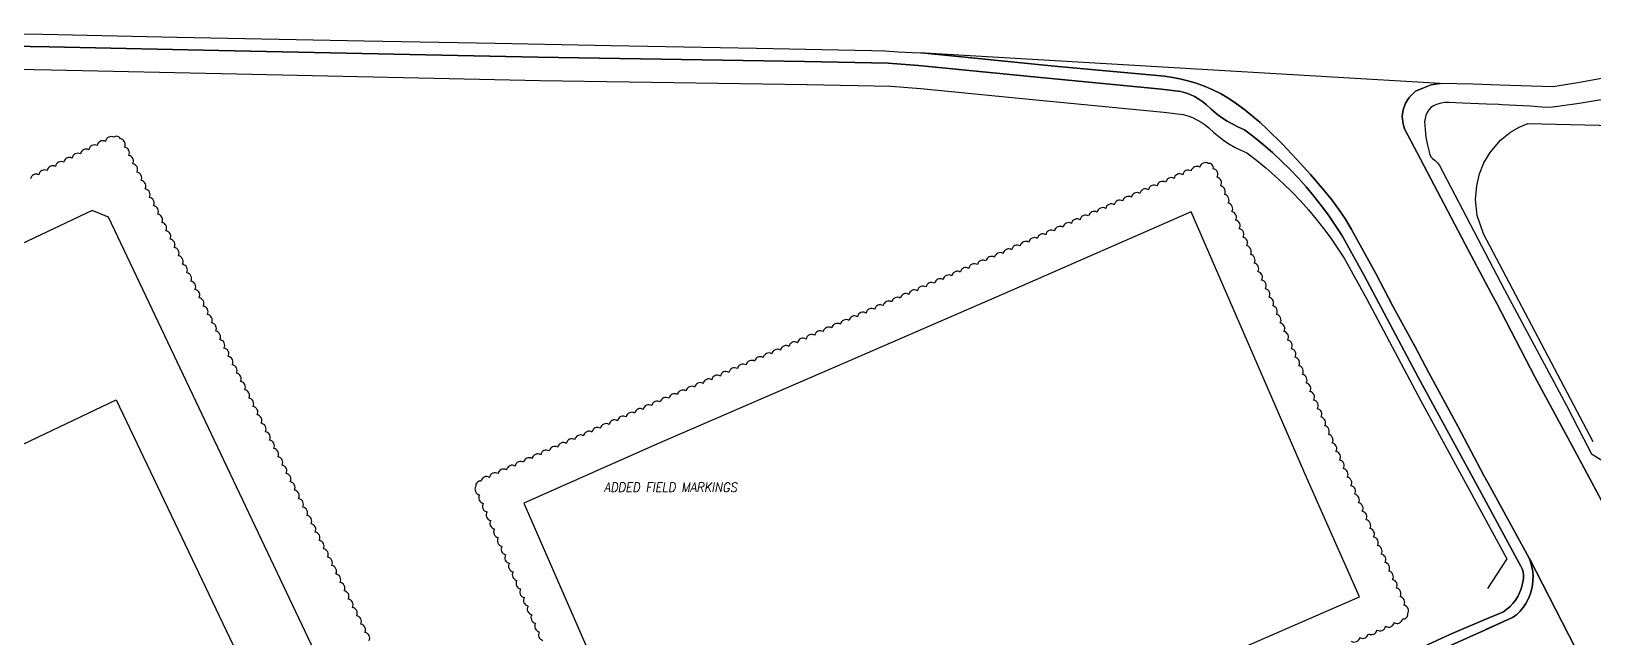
# Model space of a CAD drawing. Header units: inches. Extents: x 1273557 to 1282364, y 239587 to 246310.
# Drawn here: x 1280113 to 1280950, y 244251 to 244576 of the extents above; entities that cross this region are included whole.
import ezdxf

# ---------------------------------------------------------------- set-up
doc = ezdxf.new("R2010")
doc.units = ezdxf.units.IN
doc.header["$MEASUREMENT"] = 0
for name, color, linetype in [('GRASS', 3, 'Continuous'), ('MISC-FENCE', 140, 'Continuous'), ('MISC-SURF-FEAT', 40, 'Continuous'), ('PATH', 253, 'Continuous'), ('PATH-ISLAND', 252, 'Continuous'), ('REV-2013', 1, 'Continuous'), ('STREET-NONUW', 4, 'Continuous'), ('STREET-UW', 50, 'Continuous')]:
    doc.layers.add(name, color=color, linetype=linetype)
doc.styles.add('Revisions', font='simplex.shx', dxfattribs={"width": 0.9, "oblique": 10, "height": 25})

msp = doc.modelspace()

# ---------------------------------------------------------------- linework, layer by layer
at = {"layer": 'GRASS'}
for points in [[(1280833.14, 244234.58), (1280872.46, 244252.64), (1280889.7, 244259.97), (1280901.29, 244264.89), (1280903.1, 244266.22), (1280904.78, 244267.71), (1280906.31, 244269.36), (1280907.67, 244271.14), (1280908.87, 244273.04), (1280909.88, 244275.04), (1280910.69, 244277.13), (1280911.31, 244279.29), (1280911.72, 244281.5), (1280911.97, 244283.08), (1280911.98, 244284.67), (1280911.75, 244286.25), (1280911.3, 244287.78), (1280910.62, 244289.22), (1280909.74, 244290.55), (1280889.49, 244328.19), (1280855.69, 244390.15), (1280826.64, 244444.93), (1280814.62, 244466.45), (1280811.14, 244471.86), (1280807.49, 244477.16), (1280803.68, 244482.35), (1280799.7, 244487.41), (1280795.57, 244492.34), (1280791.28, 244497.14), (1280786.85, 244501.81), (1280782.27, 244506.33), (1280777.55, 244510.7), (1280772.7, 244514.93), (1280767.71, 244519), (1280762.6, 244522.91), (1280759.39, 244524.3), (1280756.26, 244525.87), (1280753.23, 244527.62), (1280750.31, 244529.54), (1280747.5, 244531.63), (1280744.82, 244533.88), (1280742.27, 244536.28), (1280740.24, 244537.91), (1280738.09, 244539.38), (1280735.83, 244540.67), (1280733.48, 244541.79), (1280731.05, 244542.73), (1280728.55, 244543.47), (1280718.2, 244544.62), (1280646, 244551.71), (1280588.1, 244557.32), (1280571.88, 244558.67), (1280527.13, 244559.46), (1280384.15, 244561.74), (1280221.7, 244565.25), (1280122.53, 244567.35), (1280010.62, 244569.28)], [(1280954.55, 244539.17), (1280941.77, 244536.98), (1280931.56, 244535.57), (1280929.05, 244535.26), (1280928.71, 244535.23), (1280925.81, 244534.94), (1280921.72, 244535.06), (1280915.54, 244535.57), (1280900.51, 244536.3), (1280898.8, 244536.38), (1280892.15, 244536.7), (1280879.35, 244537.23), (1280871.94, 244537.58), (1280870.92, 244537.55), (1280869.9, 244537.53), (1280867.89, 244537.22), (1280865.93, 244536.66), (1280864.05, 244535.85), (1280862.29, 244534.81), (1280861.24, 244533.53), (1280860.37, 244532.12), (1280859.7, 244530.6), (1280859.25, 244529.01), (1280859.03, 244527.36), (1280859.25, 244523.12), (1280859.75, 244518.9), (1280860.53, 244514.7), (1280861.85, 244509.62), (1280862.41, 244508.51), (1280863.18, 244507.53), (1280864.61, 244506.48), (1280865.87, 244505.24), (1280866.95, 244503.84), (1280901.88, 244437.31), (1280934.99, 244375.26), (1280944.14, 244357.62), (1280948.42, 244349.37), (1280964.91, 244339.32)]]:
    msp.add_lwpolyline(points, dxfattribs=at)
at = {"layer": 'MISC-FENCE'}
for p, q in [((1280011.88, 244556.94), (1280123.79, 244555.01)), ((1280123.79, 244555.01), (1280222.96, 244552.91)), ((1280222.96, 244552.91), (1280385.41, 244549.4)), ((1280385.41, 244549.4), (1280528.39, 244547.12)), ((1280528.39, 244547.12), (1280573.14, 244546.33)), ((1280573.14, 244546.33), (1280589.36, 244544.98)), ((1280589.36, 244544.98), (1280647.26, 244539.37)), ((1280647.26, 244539.37), (1280719.46, 244532.28)), ((1280719.46, 244532.28), (1280729.81, 244531.13)), ((1280729.81, 244531.13), (1280732.31, 244530.39)), ((1280732.31, 244530.39), (1280734.74, 244529.45)), ((1280734.74, 244529.45), (1280737.09, 244528.33)), ((1280737.09, 244528.33), (1280739.35, 244527.04)), ((1280739.35, 244527.04), (1280741.5, 244525.57)), ((1280909.73, 244524.24), (1280913.96, 244526.09)), ((1280913.96, 244526.09), (1280914.14, 244526.23)), ((1280914.14, 244526.23), (1281365.97, 244516.09)), ((1280741.5, 244525.57), (1280743.53, 244523.94)), ((1280743.53, 244523.94), (1280746.08, 244521.54)), ((1280746.08, 244521.54), (1280748.76, 244519.29)), ((1280748.76, 244519.29), (1280751.57, 244517.2)), ((1280899.6, 244517.28), (1280905.06, 244521.68)), ((1280905.06, 244521.68), (1280909.73, 244524.24)), ((1280751.57, 244517.2), (1280754.49, 244515.28)), ((1280754.49, 244515.28), (1280757.52, 244513.53)), ((1280757.52, 244513.53), (1280760.65, 244511.96)), ((1280760.65, 244511.96), (1280763.86, 244510.57)), ((1280763.86, 244510.57), (1280768.97, 244506.66)), ((1280890.79, 244505.31), (1280894.14, 244510.77)), ((1280894.14, 244510.77), (1280899.6, 244517.28)), ((1280768.97, 244506.66), (1280773.96, 244502.59)), ((1280773.96, 244502.59), (1280778.81, 244498.36)), ((1280888.32, 244499.32), (1280890.79, 244505.31)), ((1280778.81, 244498.36), (1280783.53, 244493.99)), ((1280783.53, 244493.99), (1280788.11, 244489.47)), ((1280886.29, 244485.58), (1280886.91, 244492.98)), ((1280886.91, 244492.98), (1280888.32, 244499.32)), ((1280788.11, 244489.47), (1280792.54, 244484.8)), ((1280792.54, 244484.8), (1280796.83, 244480)), ((1280887.14, 244477.12), (1280886.29, 244485.58)), ((1280796.83, 244480), (1280800.96, 244475.07)), ((1280890.57, 244467.24), (1280887.14, 244477.12)), ((1280800.96, 244475.07), (1280804.94, 244470.01)), ((1280804.94, 244470.01), (1280808.75, 244464.82)), ((1280949.22, 244355.79), (1280890.57, 244467.24)), ((1280808.75, 244464.82), (1280812.4, 244459.52)), ((1280812.4, 244459.52), (1280815.88, 244454.11)), ((1280815.88, 244454.11), (1280827.9, 244432.59)), ((1280827.9, 244432.59), (1280856.95, 244377.81)), ((1280856.95, 244377.81), (1280890.75, 244315.85)), ((1280890.75, 244315.85), (1280903.11, 244293.18)), ((1280903.11, 244293.18), (1280892.73, 244277.33))]:
    msp.add_line(p, q, dxfattribs=at)
at = {"layer": 'MISC-SURF-FEAT'}
for points in [[(1280378.29, 244024.84), (1280362.97, 244053.83), (1280347, 244075.99), (1280332.66, 244100.76), (1280296.47, 244176.87), (1280154.35, 244476.14), (1280145.55, 244479.73), (1279886.4, 244356.88), (1279889.34, 244350.69), (1279902.19, 244325.45), (1279906.61, 244318.76), (1279917.7, 244299.54), (1279930.08, 244283.24), (1280022.01, 244093.59), (1280108.9, 243911.25)], [(1279971.48, 244289.28), (1280158.54, 244378.43)], [(1280158.54, 244378.43), (1280300.22, 244081.13)]]:
    msp.add_lwpolyline(points, dxfattribs=at)
msp.add_lwpolyline([(1280532.12, 244145.64), (1280563.16, 244159.18), (1280671.73, 244207.06), (1280762.14, 244245.84), (1280824.11, 244272.8), (1280796.1, 244336.02), (1280734.06, 244479.06), (1280637.82, 244436.84), (1280555.27, 244400.97), (1280447.97, 244354.62), (1280376.74, 244323.1), (1280442.42, 244172.54), (1280466.44, 244116.98), (1280468.58, 244117.91), (1280488.68, 244126.68), (1280511.67, 244136.66)], close=True, dxfattribs=at)
at = {"layer": 'PATH'}
for points in [[(1280010.62, 244569.28), (1280122.53, 244567.35), (1280221.7, 244565.25), (1280384.15, 244561.74), (1280527.13, 244559.46), (1280571.88, 244558.67), (1280588.1, 244557.32), (1280646, 244551.71), (1280718.2, 244544.62), (1280728.55, 244543.47), (1280731.05, 244542.73), (1280733.48, 244541.79), (1280735.83, 244540.67), (1280738.09, 244539.38), (1280740.24, 244537.91), (1280742.27, 244536.28), (1280744.82, 244533.88), (1280747.5, 244531.63), (1280750.31, 244529.54), (1280753.23, 244527.62), (1280756.26, 244525.87), (1280759.39, 244524.3), (1280762.6, 244522.91), (1280767.71, 244519), (1280772.7, 244514.93), (1280777.55, 244510.7), (1280782.27, 244506.33), (1280786.85, 244501.81), (1280791.28, 244497.14), (1280795.57, 244492.34), (1280799.7, 244487.41), (1280803.68, 244482.35), (1280807.49, 244477.16), (1280811.14, 244471.86), (1280814.62, 244466.45), (1280826.64, 244444.93), (1280855.69, 244390.15), (1280889.49, 244328.19), (1280909.74, 244290.55), (1280910.62, 244289.22), (1280911.3, 244287.78), (1280911.75, 244286.25), (1280911.98, 244284.67), (1280911.97, 244283.08), (1280911.72, 244281.5), (1280911.31, 244279.29), (1280910.69, 244277.13), (1280909.88, 244275.04), (1280908.87, 244273.04), (1280907.67, 244271.14), (1280906.31, 244269.36), (1280904.78, 244267.71), (1280903.1, 244266.22), (1280901.29, 244264.89), (1280889.7, 244259.97), (1280872.46, 244252.64), (1280833.14, 244234.58)], [(1280873.19, 244246.97), (1280883.18, 244251.41), (1280891.63, 244255.25), (1280906.11, 244261.79), (1280908.14, 244263.32), (1280910.01, 244265.04), (1280911.71, 244267.08), (1280913.21, 244269.27), (1280914.47, 244271.61), (1280915.49, 244274.06), (1280916.26, 244276.6), (1280916.77, 244279.2), (1280917.02, 244281.58), (1280917.06, 244283.98), (1280916.89, 244286.37), (1280916.51, 244288.74), (1280915.93, 244291.06), (1280915.05, 244293.59), (1280893.01, 244333.69), (1280890.81, 244337.82), (1280876.89, 244364.28), (1280861.3, 244392.86), (1280853.89, 244406.8), (1280842.08, 244428.58), (1280832.94, 244446.01), (1280819.95, 244469.59), (1280816.59, 244475.01), (1280813.02, 244480.29), (1280809.26, 244485.44), (1280805.29, 244490.43), (1280797.98, 244498.92), (1280790.44, 244507.22), (1280782.69, 244515.32), (1280774.73, 244523.21), (1280770.89, 244526.81), (1280766.92, 244530.26), (1280762.81, 244533.55), (1280758.57, 244536.67), (1280754.22, 244539.63), (1280749.75, 244542.42), (1280745.68, 244544.37), (1280741.52, 244546.1), (1280737.28, 244547.63), (1280732.97, 244548.95), (1280728.59, 244550.04), (1280724.17, 244550.92), (1280719.71, 244551.57), (1280660.77, 244556.95), (1280591.4, 244563.95), (1280589.09, 244563.98), (1280584.86, 244564.12), (1280577.1, 244564.56), (1280570.01, 244564.98), (1280562.9, 244565.21), (1280501.38, 244566.49), (1280423.53, 244567.86), (1280361.38, 244569.12), (1280291.17, 244570.4), (1280190.95, 244572.39), (1280118.96, 244573.89), (1280014.21, 244575.68)], [(1280953.69, 244550.36), (1280941.13, 244548.07), (1280927.69, 244545.88), (1280904.78, 244546.68), (1280899.3, 244546.88), (1280885, 244547.41), (1280867.4, 244547.71), (1280862.58, 244546.92), (1280858.09, 244545.28), (1280854.18, 244543.55), (1280850.76, 244540.26), (1280848.73, 244537.16), (1280847.48, 244533.68), (1280847.05, 244530.14), (1280847.55, 244525.94), (1280848.51, 244523.07), (1280856.63, 244507.52), (1280882.51, 244458.33), (1280894.7, 244435.38), (1280897.67, 244429.92), (1280918.07, 244390.74), (1280940.46, 244348.99), (1280956.51, 244319.16)]]:
    msp.add_lwpolyline(points, dxfattribs=at)
at = {"layer": 'PATH-ISLAND'}
msp.add_lwpolyline([(1280954.55, 244539.17), (1280941.77, 244536.98), (1280931.56, 244535.57), (1280929.05, 244535.26), (1280928.71, 244535.23), (1280925.81, 244534.94), (1280921.72, 244535.06), (1280915.54, 244535.57), (1280900.51, 244536.3), (1280898.8, 244536.38), (1280892.15, 244536.7), (1280879.35, 244537.23), (1280871.94, 244537.58), (1280870.92, 244537.55), (1280869.9, 244537.53), (1280867.89, 244537.22), (1280865.93, 244536.66), (1280864.05, 244535.85), (1280862.29, 244534.81), (1280861.24, 244533.53), (1280860.37, 244532.12), (1280859.7, 244530.6), (1280859.25, 244529.01), (1280859.03, 244527.36), (1280859.25, 244523.12), (1280859.75, 244518.9), (1280860.53, 244514.7), (1280861.85, 244509.62), (1280862.41, 244508.51), (1280863.18, 244507.53), (1280864.61, 244506.48), (1280865.87, 244505.24), (1280866.95, 244503.84), (1280901.88, 244437.31), (1280934.99, 244375.26), (1280944.14, 244357.62), (1280948.42, 244349.37), (1280964.91, 244339.32)], dxfattribs=at)
at = {"layer": 'REV-2013'}
for points in [[(1280293.84, 244249.26, 0.520567), (1280291.62, 244253.75, 0.520567), (1280289.4, 244258.23, 0.520567), (1280287.18, 244262.71, 0.520567), (1280284.96, 244267.19, 0.520567), (1280282.74, 244271.67, 0.520567), (1280280.53, 244276.15, 0.520567), (1280278.31, 244280.63, 0.520567), (1280276.09, 244285.11, 0.520567), (1280273.87, 244289.59, 0.520567), (1280271.65, 244294.07, 0.520567), (1280269.43, 244298.55, 0.520567), (1280267.21, 244303.03, 0.520567), (1280265, 244307.52, 0.520567), (1280262.78, 244312, 0.520567), (1280260.56, 244316.48, 0.520567), (1280258.34, 244320.96, 0.520567), (1280256.12, 244325.44, 0.520567), (1280253.9, 244329.92, 0.520567), (1280251.68, 244334.4, 0.520567), (1280249.46, 244338.88, 0.520567), (1280247.25, 244343.36, 0.520567), (1280245.03, 244347.84, 0.520567), (1280242.81, 244352.32, 0.520567), (1280240.59, 244356.8, 0.520567), (1280238.37, 244361.28, 0.520567), (1280236.15, 244365.77, 0.520567), (1280233.93, 244370.25, 0.520567), (1280231.72, 244374.73, 0.520567), (1280229.5, 244379.21, 0.520567), (1280227.28, 244383.69, 0.520567), (1280225.06, 244388.17, 0.520567), (1280222.84, 244392.65, 0.520567), (1280220.62, 244397.13, 0.520567), (1280218.4, 244401.61, 0.520567), (1280216.19, 244406.09, 0.520567), (1280213.97, 244410.57, 0.520567), (1280211.75, 244415.05, 0.520567), (1280209.53, 244419.54, 0.520567), (1280207.31, 244424.02, 0.520567), (1280205.09, 244428.5, 0.520567), (1280202.87, 244432.98, 0.520567), (1280200.65, 244437.46, 0.520567), (1280198.44, 244441.94, 0.520567), (1280196.22, 244446.42, 0.520567), (1280194, 244450.9, 0.520567), (1280191.78, 244455.38, 0.520567), (1280189.56, 244459.86, 0.520567), (1280187.34, 244464.34, 0.520567), (1280185.12, 244468.82, 0.520567), (1280182.91, 244473.3, 0.520567), (1280180.69, 244477.79, 0.520567), (1280178.47, 244482.27, 0.520567), (1280176.25, 244486.75, 0.520567), (1280174.03, 244491.23, 0.520567), (1280171.81, 244495.71, 0.520567), (1280169.59, 244500.19, 0.520567), (1280167.37, 244504.67, 0.520567), (1280165.16, 244509.15, 0.520567), (1280162.94, 244513.63, 0.520567), (1280160.72, 244518.11, 0.520567), (1280157.27, 244518.93, 0.520567), (1280152.8, 244516.7, 0.520567), (1280148.33, 244514.46, 0.520567), (1280143.85, 244512.23, 0.520567), (1280139.38, 244509.99, 0.520567), (1280134.91, 244507.76, 0.520567), (1280130.44, 244505.52, 0.520567), (1280125.96, 244503.29, 0.520567), (1280121.49, 244501.05, 0.520567), (1280117.02, 244498.82, 0.520567), (1280112.55, 244496.58, 0.520567)], [(1280819.77, 244249.1, 0.520567), (1280824.35, 244251.09, 0.520567), (1280828.94, 244253.09, 0.520567), (1280833.52, 244255.08, 0.520567), (1280838.11, 244257.08, 0.520567), (1280842.69, 244259.07, 0.520567), (1280847.28, 244261.07, 0.520567), (1280849.97, 244263.8, 0.520567), (1280847.95, 244268.37, 0.520567), (1280845.92, 244272.94, 0.520567), (1280843.9, 244277.51, 0.520567), (1280841.87, 244282.09, 0.520567), (1280839.85, 244286.66, 0.520567), (1280837.82, 244291.23, 0.520567), (1280835.8, 244295.8, 0.520567), (1280833.77, 244300.37, 0.520567), (1280831.74, 244304.94, 0.520567), (1280829.72, 244309.51, 0.520567), (1280827.69, 244314.08, 0.520567), (1280825.67, 244318.66, 0.520567), (1280823.64, 244323.23, 0.520567), (1280821.62, 244327.8, 0.520567), (1280819.59, 244332.37, 0.520567), (1280817.57, 244336.94, 0.520567), (1280815.54, 244341.51, 0.520567), (1280813.53, 244346.09, 0.520567), (1280811.54, 244350.68, 0.520567), (1280809.55, 244355.27, 0.520567), (1280807.56, 244359.85, 0.520567), (1280805.57, 244364.44, 0.520567), (1280803.58, 244369.03, 0.520567), (1280801.59, 244373.61, 0.520567), (1280799.6, 244378.2, 0.520567), (1280797.62, 244382.79, 0.520567), (1280795.63, 244387.38, 0.520567), (1280793.64, 244391.96, 0.520567), (1280791.65, 244396.55, 0.520567), (1280789.66, 244401.14, 0.520567), (1280787.67, 244405.72, 0.520567), (1280785.68, 244410.31, 0.520567), (1280783.69, 244414.9, 0.520567), (1280781.7, 244419.49, 0.520567), (1280779.71, 244424.07, 0.520567), (1280777.72, 244428.66, 0.520567), (1280775.73, 244433.25, 0.520567), (1280773.74, 244437.83, 0.520567), (1280771.75, 244442.42, 0.520567), (1280769.76, 244447.01, 0.520567), (1280767.77, 244451.6, 0.520567), (1280765.78, 244456.18, 0.520567), (1280763.79, 244460.77, 0.520567), (1280761.8, 244465.36, 0.520567), (1280759.81, 244469.94, 0.520567), (1280757.82, 244474.53, 0.520567), (1280755.83, 244479.12, 0.520567), (1280753.85, 244483.71, 0.520567), (1280751.86, 244488.29, 0.520567), (1280749.87, 244492.88, 0.520567), (1280747.88, 244497.47, 0.520567), (1280745.89, 244502.05, 0.520567), (1280743.22, 244504.92, 0.520567), (1280738.64, 244502.91, 0.520567), (1280734.06, 244500.9, 0.520567), (1280729.49, 244498.89, 0.520567), (1280724.91, 244496.88, 0.520567), (1280720.33, 244494.88, 0.520567), (1280715.75, 244492.87, 0.520567), (1280711.17, 244490.86, 0.520567), (1280706.59, 244488.85, 0.520567), (1280702.01, 244486.84, 0.520567), (1280697.43, 244484.83, 0.520567), (1280692.86, 244482.82, 0.520567), (1280688.28, 244480.81, 0.520567), (1280683.7, 244478.81, 0.520567), (1280679.12, 244476.8, 0.520567), (1280674.54, 244474.79, 0.520567), (1280669.96, 244472.78, 0.520567), (1280665.38, 244470.77, 0.520567), (1280660.8, 244468.76, 0.520567), (1280656.22, 244466.75, 0.520567), (1280651.65, 244464.75, 0.520567), (1280647.07, 244462.74, 0.520567), (1280642.49, 244460.73, 0.520567), (1280637.91, 244458.72, 0.520567), (1280633.33, 244456.71, 0.520567), (1280628.75, 244454.71, 0.520567), (1280624.16, 244452.71, 0.520567), (1280619.58, 244450.72, 0.520567), (1280614.99, 244448.73, 0.520567), (1280610.41, 244446.74, 0.520567), (1280605.82, 244444.74, 0.520567), (1280601.24, 244442.75, 0.520567), (1280596.65, 244440.76, 0.520567), (1280592.06, 244438.76, 0.520567), (1280587.48, 244436.77, 0.520567), (1280582.89, 244434.78, 0.520567), (1280578.31, 244432.79, 0.520567), (1280573.72, 244430.79, 0.520567), (1280569.14, 244428.8, 0.520567), (1280564.55, 244426.81, 0.520567), (1280559.96, 244424.82, 0.520567), (1280555.38, 244422.82, 0.520567), (1280550.79, 244420.83, 0.520567), (1280546.21, 244418.84, 0.520567), (1280541.62, 244416.86, 0.520567), (1280537.03, 244414.88, 0.520567), (1280532.44, 244412.89, 0.520567), (1280527.85, 244410.91, 0.520567), (1280523.26, 244408.93, 0.520567), (1280518.67, 244406.94, 0.520567), (1280514.08, 244404.96, 0.520567), (1280509.48, 244402.98, 0.520567), (1280504.89, 244401, 0.520567), (1280500.3, 244399.01, 0.520567), (1280495.71, 244397.03, 0.520567), (1280491.12, 244395.05, 0.520567), (1280486.53, 244393.06, 0.520567), (1280481.94, 244391.08, 0.520567), (1280477.35, 244389.1, 0.520567), (1280472.76, 244387.12, 0.520567), (1280468.17, 244385.13, 0.520567), (1280463.58, 244383.15, 0.520567), (1280458.99, 244381.17, 0.520567), (1280454.4, 244379.19, 0.520567), (1280449.81, 244377.2, 0.520567), (1280445.22, 244375.22, 0.520567), (1280440.63, 244373.24, 0.520567), (1280436.06, 244371.22, 0.520567), (1280431.49, 244369.2, 0.520567), (1280426.91, 244367.17, 0.520567), (1280422.34, 244365.15, 0.520567), (1280417.77, 244363.13, 0.520567), (1280413.2, 244361.1, 0.520567), (1280408.63, 244359.08, 0.520567), (1280404.05, 244357.06, 0.520567), (1280399.48, 244355.03, 0.520567), (1280394.91, 244353.01, 0.520567), (1280390.34, 244350.99, 0.520567), (1280385.76, 244348.96, 0.520567), (1280381.19, 244346.94, 0.520567), (1280376.62, 244344.92, 0.520567), (1280372.05, 244342.89, 0.520567), (1280367.47, 244340.87, 0.520567), (1280362.9, 244338.85, 0.520567), (1280358.33, 244336.82, 0.520567), (1280353.76, 244334.8, 0.520567), (1280351.01, 244332.07, 0.520567), (1280353.01, 244327.48, 0.520567), (1280355.01, 244322.9, 0.520567), (1280357.01, 244318.32, 0.520567), (1280359.01, 244313.74, 0.520567), (1280361, 244309.15, 0.520567), (1280363, 244304.57, 0.520567), (1280365, 244299.99, 0.520567), (1280367, 244295.4, 0.520567), (1280369, 244290.82, 0.520567), (1280371, 244286.24, 0.520567), (1280373, 244281.65, 0.520567), (1280375, 244277.07, 0.520567), (1280377, 244272.49, 0.520567), (1280379, 244267.91, 0.520567), (1280381, 244263.32, 0.520567), (1280383, 244258.74, 0.520567), (1280385, 244254.16, 0.520567), (1280386.99, 244249.57, 0.520567)]]:
    msp.add_lwpolyline(points, format="xyb", dxfattribs=at)
at = {"layer": 'STREET-NONUW'}
msp.add_lwpolyline([(1280956.51, 244319.16), (1280940.46, 244348.99), (1280918.07, 244390.74), (1280897.67, 244429.92), (1280894.7, 244435.38), (1280882.51, 244458.33), (1280856.63, 244507.52), (1280848.14, 244523.78), (1280847.87, 244524.99), (1280847.55, 244525.94), (1280847.05, 244530.14), (1280847.48, 244533.68), (1280848.73, 244537.16), (1280850.76, 244540.26), (1280854.18, 244543.55), (1280858.09, 244545.28), (1280862.58, 244546.92), (1280867.4, 244547.71), (1280591.4, 244563.95), (1280660.77, 244556.95), (1280719.71, 244551.57), (1280724.17, 244550.92), (1280728.59, 244550.04), (1280732.97, 244548.95), (1280737.28, 244547.63), (1280741.52, 244546.1), (1280745.68, 244544.37), (1280749.75, 244542.42), (1280749.75, 244542.42), (1280754.22, 244539.63), (1280758.35, 244536.82), (1280758.36, 244536.83), (1280762.81, 244533.55), (1280766.92, 244530.26), (1280770.89, 244526.81), (1280774.73, 244523.21), (1280782.69, 244515.32), (1280790.44, 244507.22), (1280797.98, 244498.92), (1280805.29, 244490.43), (1280809.26, 244485.44), (1280813.02, 244480.29), (1280816.59, 244475.01), (1280819.95, 244469.59), (1280832.94, 244446.01), (1280842.08, 244428.58), (1280853.89, 244406.8), (1280861.3, 244392.86), (1280876.89, 244364.28), (1280890.81, 244337.82), (1280893.01, 244333.69), (1280915.05, 244293.59), (1280915.14, 244293.33), (1280946.59, 244232.24)], dxfattribs=at)
at = {"layer": 'STREET-UW'}
msp.add_lwpolyline([(1280946.59, 244232.24), (1280915.14, 244293.33), (1280915.93, 244291.06), (1280916.51, 244288.74), (1280916.89, 244286.37), (1280917.06, 244283.98), (1280917.02, 244281.58), (1280916.77, 244279.2), (1280916.26, 244276.6), (1280915.49, 244274.06), (1280914.47, 244271.61), (1280913.21, 244269.27), (1280911.71, 244267.08), (1280910.01, 244265.04), (1280908.14, 244263.32), (1280906.11, 244261.79), (1280892.19, 244255.47), (1280891.63, 244255.25), (1280883.18, 244251.41), (1280873.19, 244246.97)], dxfattribs=at)

# ---------------------------------------------------------------- texts
at = {"layer": 'REV-2013', "insert": (1280419.54, 244334.02), "char_height": 5, "attachment_point": 1, "style": 'Revisions'}
msp.add_mtext('ADDED FIELD MARKINGS', dxfattribs=at)

doc.saveas('drawing.dxf')
